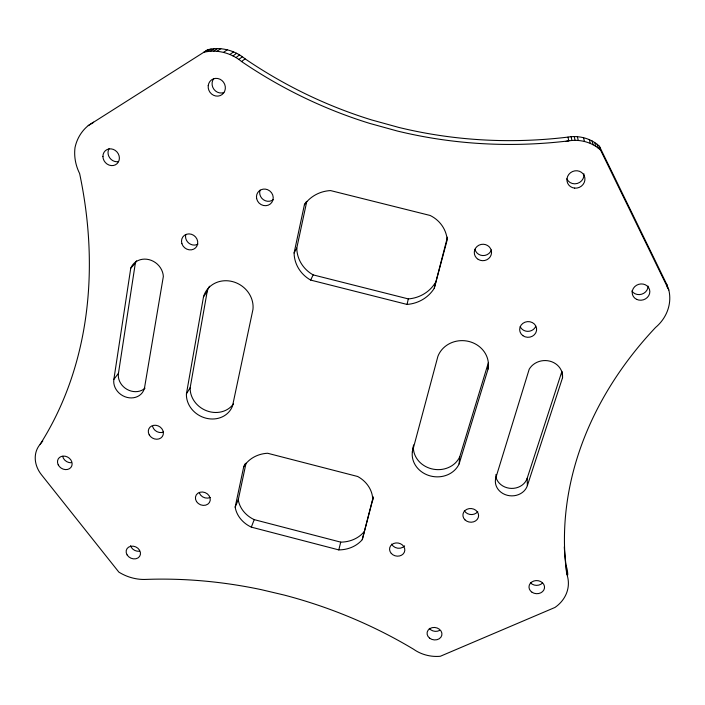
<?xml version="1.0" encoding="UTF-8"?>
<svg xmlns="http://www.w3.org/2000/svg" width="705" height="705" viewBox="0 0 705 705"><rect width="100%" height="100%" fill="white"/><g stroke="black" fill="none" stroke-linecap="round" stroke-linejoin="round"><path stroke-width="1.06" d="M527.366 485.63L527.181 478.254L561.929 371.324L562.546 377.695L527.366 485.63A16.33 14.347 3 0 1 507.283 495.289A16.33 14.347 3 0 1 495.915 477.549L495.994 474.43M459.122 463.925L488.045 369.085L488.327 362.855L459.739 456.805L459.122 463.925A24.411 21.74 8.4 0 1 430.561 476.007A24.411 21.74 8.4 0 1 412.346 451.914L413.174 446.935M130.76 268.173A17.546 15.748 39.1 0 1 149.099 259.66A17.546 15.748 39.1 0 1 163.349 276.439L144.622 387.265A16.127 14.056 32.7 0 1 126.971 397.382A16.127 14.056 32.7 0 1 113.866 379.361L130.76 268.173L135.334 263.194A17.334 15.589 39.3 0 1 136.559 260.832M113.866 379.361L118.458 373.298L135.334 263.194M203.498 296.831A25.847 23.6 32.3 0 1 232.403 281.559A25.847 23.6 32.3 0 1 252.963 309.389L232.588 405.736A24.234 21.476 27.7 0 1 205.948 418.18A24.234 21.476 27.7 0 1 186.42 393.875L203.498 296.831L207.191 291.509A25.539 23.371 32.5 0 1 209.508 286.221M186.42 393.875L190.183 387.618L207.191 291.509M305.97 202.088L304.41 204.723L294.1 252.972A31.619 29.962 27.4 0 0 310.676 280.088L407.032 304.428A35.735 34.016 12.6 0 0 434.245 288.283L447.437 237.162M373.403 497.122L362.264 539.651A32.227 27.883 15.5 0 1 338.805 549.9L251.324 527.137A27.389 23.626 20.5 0 1 235.162 507.115L243.683 466.913L244.987 463.925M235.162 507.115L238.255 499.801L246.036 463.176M294.1 252.972L296.779 248.054L306.781 201.392M362.264 539.651L373.192 497.131M407.032 304.428L408.318 298.911A35.294 33.655 12.4 0 0 435.205 282.916M338.805 549.9L340.726 542.136A31.866 27.645 15.5 0 0 363.939 531.949M412.346 451.914L437.893 356.351A26.023 23.926 4.7 0 1 469.036 341.493A26.023 23.926 4.7 0 1 488.045 369.085M434.245 288.283L447.199 239.894A30.615 29.443 10 0 0 430.094 215.457L330.539 190.579A35.77 34.219 29.7 0 0 304.41 204.723M495.915 477.549L529.199 369.235A17.748 16.109 -3.1 0 1 549.794 361.145A17.748 16.109 -3.1 0 1 562.546 377.695M251.324 527.137L254.223 519.638A27.081 23.432 20.5 0 1 238.255 499.801M310.676 280.088L313.135 274.88A31.231 29.645 27.6 0 1 296.779 248.054M40.15 444.3A458.973 353.963 48.7 0 0 79.612 173.5A44.485 40.088 50.2 0 1 75.021 147.539A45.71 41.198 49.9 0 1 88.231 125.613L207.913 49.667C220.841 46.539 234.95 50.372 245.076 58.832A671.23 557.778 -75 0 0 371.746 119.973L398.748 127.42A671.23 557.778 -75 0 0 568.01 137.096C579.131 135.228 591.169 138.453 599.417 146.252L666.815 284.468L668.816 289.993A41.533 37.858 -14.7 0 1 655.571 327.464A394.932 314.342 -14.1 0 0 566.767 574.011A37.691 31.848 3.7 0 1 554.967 607.454L440.334 656.267C430.966 657.148 421.255 654.689 413.571 649.235A371.984 274.871 17.1 0 0 284.106 595.046L261.15 589.627A371.984 274.871 17.1 0 0 146.569 579.387C136.876 579.951 127.076 577.236 118.854 572.108L41.463 474.747A28.72 24.067 31.6 0 1 40.15 444.3L42.785 441.004M207.913 49.667L203.912 52.24C217.008 49.077 231.302 52.972 241.568 61.538L245.076 58.832M238.845 59.44L242.397 56.761M235.981 57.554L239.568 54.902M233.002 55.898L236.633 53.272M229.918 54.47L233.593 51.862M223.52 52.364L227.274 49.782M216.955 51.271L220.788 48.707M213.65 51.121L217.528 48.557M210.363 51.236L214.285 48.671M207.111 51.606L211.068 49.042M88.231 125.613L93.536 122.203A45.146 40.758 50.2 0 0 91.923 123.595M565.639 141.52C577.748 138.427 591.442 141.511 600.589 150.147L668.816 289.993M313.135 274.88L408.318 298.911M254.223 519.638L340.726 542.136M599.417 146.252L600.589 150.147M597.135 144.278L598.272 148.147M594.676 142.507L595.787 146.358M592.068 140.947L593.143 144.781M589.318 139.608L590.358 143.423M583.493 137.642L584.454 141.432M577.369 136.664L578.25 140.436M574.249 136.559L575.086 140.321M571.12 136.7L571.914 140.471M568.01 137.096L568.759 140.868A683.198 566.767 -75.1 0 1 397.267 131.007L369.913 123.463A683.198 566.767 -75.1 0 1 241.568 61.538M564.282 546.842A389.865 311.346 -14.3 0 0 566.133 565.815L566.767 574.011M243.683 466.913A32.668 28.464 20.4 0 1 267.583 453.253L357.691 476.501A29.081 25.398 15.3 0 1 372.725 500.286M666.815 284.468A41.005 37.444 -15.1 0 1 667.45 287.772M566.133 565.815A37.259 31.584 3.6 0 1 567.745 574.98M197.858 244.203A8.319 7.632 40.6 0 1 188.949 243.243A8.319 7.632 40.6 0 1 185.715 234.809M118.317 161.639A8.636 7.781 50.6 0 1 109.742 157.885A8.636 7.781 50.6 0 1 109.046 148.676M273.434 199.533A8.486 8.019 42.1 0 1 263.406 199.718A8.486 8.019 42.1 0 1 260.066 190.112M223.873 92.514A8.927 8.337 59.6 0 1 213.871 89.244A8.927 8.337 59.6 0 1 213.747 78.581M210.213 497.492A7.526 6.468 24.1 0 1 199.268 492.742M163.489 432.086A7.693 6.68 29.1 0 1 152.641 426.507M139.273 551.24A7.332 6.098 25.7 0 1 130.566 545.723M71.161 462.762A7.561 6.363 31.6 0 1 62.666 456.329M583.925 173.8A8.989 8.513 -26.5 0 1 577.333 183.45A8.989 8.513 -26.5 0 1 566.855 178.814M535.659 326.556A8.389 7.773 -4.4 0 1 527.878 331.359A8.389 7.773 -4.4 0 1 520.175 326.609M648.08 286.089A8.777 8.002 -16.6 0 1 641.691 294.205A8.777 8.002 -16.6 0 1 631.865 290.998M491.367 249.923A8.522 8.134 -4.4 0 1 474.95 249.235M439.471 630.499A7.402 6.178 9.3 0 1 429.248 628.349M404.599 545.864A7.579 6.53 11.3 0 1 391.61 544.101M542.594 582.92A7.693 6.504 3.3 0 1 530.416 582.762M477.743 511.636A7.781 6.786 6.3 0 1 464.322 510.728M145.001 388.199A15.933 13.933 32.8 0 1 127.076 389.407A15.933 13.933 32.8 0 1 118.458 373.298M527.181 478.254A16.136 14.215 2.8 0 1 511.486 488.406A16.136 14.215 2.8 0 1 496.056 477.62M233.47 403.859A23.952 21.282 27.8 0 1 206.732 410.821A23.952 21.282 27.8 0 1 190.183 387.618M459.739 456.805A24.129 21.538 8.3 0 1 431.504 468.799A24.129 21.538 8.3 0 1 413.5 444.943M127.094 554.897A7.411 6.142 25.6 0 0 139.546 556.492A7.411 6.142 25.6 0 0 133.307 546.199A7.411 6.142 25.6 0 0 127.094 554.897M149.222 434.835A7.79 6.742 29 0 0 162.309 436.562A7.79 6.742 29 0 0 156.008 425.309A7.79 6.742 29 0 0 149.222 434.835M196.545 501.59A7.614 6.521 24 0 0 209.429 502.498A7.614 6.521 24 0 0 202.573 492.011A7.614 6.521 24 0 0 196.545 501.59M58.215 464.815A7.649 6.415 31.5 0 0 70.888 467.459A7.649 6.415 31.5 0 0 65.327 456.241A7.649 6.415 31.5 0 0 58.215 464.815M208.222 85.64A9.042 8.434 59.1 0 0 220.127 95.624A9.042 8.434 59.1 0 0 221.925 80.485A9.042 8.434 59.1 0 0 208.222 85.64M256.646 198.607A8.592 8.107 41.6 0 0 270.429 203.904A8.592 8.107 41.6 0 0 267.486 189.645A8.592 8.107 41.6 0 0 256.646 198.607M102.921 156.44A8.751 7.87 50.3 0 0 115.347 164.864A8.751 7.87 50.3 0 0 115.206 150.385A8.751 7.87 50.3 0 0 102.921 156.44M181.872 243.622A8.425 7.711 40.3 0 0 195.611 247.816A8.425 7.711 40.3 0 0 191.407 234.263A8.425 7.711 40.3 0 0 181.872 243.622M574.672 188.12A9.112 8.619 -25.8 0 0 584.295 175.836A9.112 8.619 -25.8 0 0 568.829 174.382A9.112 8.619 -25.8 0 0 574.672 188.12M522.907 335.686A8.495 7.852 -4.1 0 0 536.558 330.469A8.495 7.852 -4.1 0 0 524.987 322.194A8.495 7.852 -4.1 0 0 522.907 335.686M636.633 299.361A8.892 8.09 -16.2 0 0 649.834 291.623A8.892 8.09 -16.2 0 0 636.545 285.261A8.892 8.09 -16.2 0 0 636.633 299.361M478.21 259.387A8.627 8.222 -3.8 0 0 491.526 252.848A8.627 8.222 -3.8 0 0 479.012 245.155A8.627 8.222 -3.8 0 0 478.21 259.387M429.618 638.166A7.491 6.222 9.4 0 0 441.824 635.258A7.491 6.222 9.4 0 0 432.077 627.67A7.491 6.222 9.4 0 0 429.618 638.166M391.284 553.425A7.667 6.583 11.4 0 0 404.326 552.253A7.667 6.583 11.4 0 0 395.963 542.947A7.667 6.583 11.4 0 0 391.284 553.425M532.046 592.27A7.781 6.556 3.5 0 0 544.48 588.111A7.781 6.556 3.5 0 0 533.773 581.026A7.781 6.556 3.5 0 0 532.046 592.27M464.93 519.814A7.87 6.847 6.4 0 0 478.228 517.673A7.87 6.847 6.4 0 0 469.098 508.631A7.87 6.847 6.4 0 0 464.93 519.814"/></g></svg>
